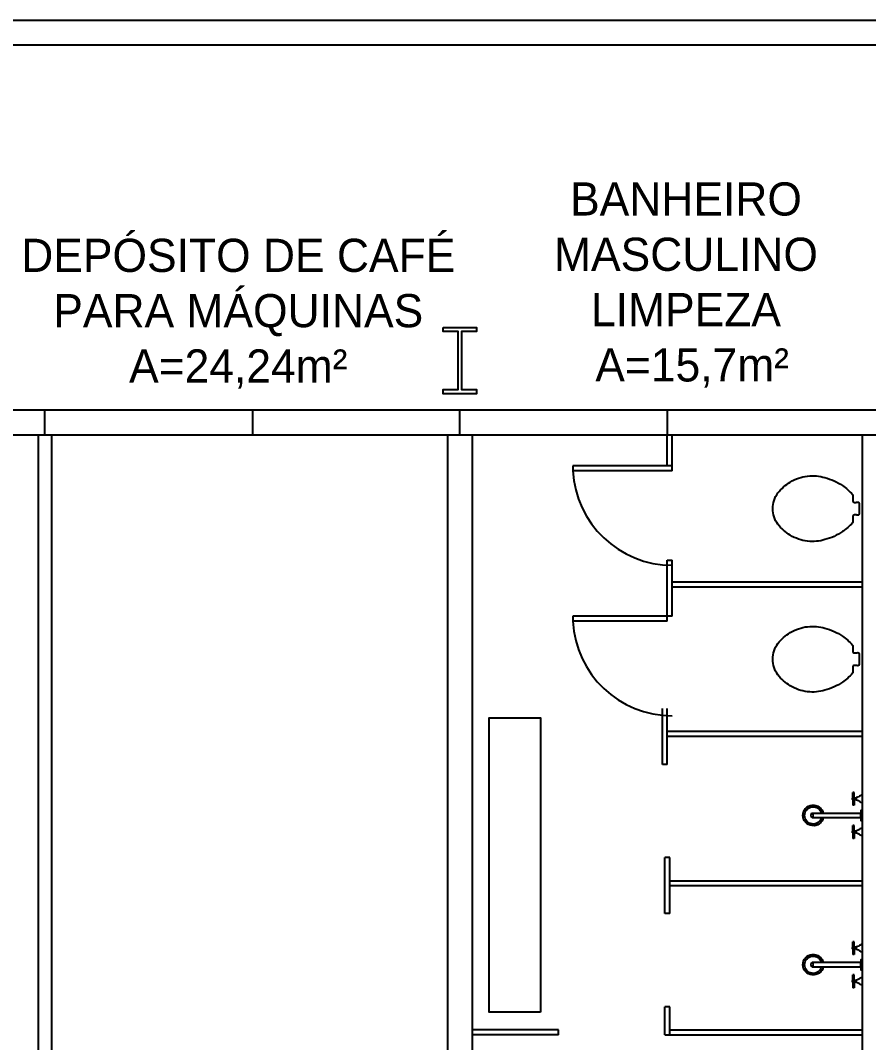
# Model space of a CAD drawing. Extents: x -15 to 8521, y -5327 to 1905.
# Drawn here: x 495 to 1006, y 1289 to 1905 of the extents above; entities that cross this region are included whole.
import ezdxf

# ---------------------------------------------------------------- set-up
doc = ezdxf.new("R2010")
doc.units = 0
for name, color, linetype in [('AR-DIV', 2, 'Continuous'), ('AR-ESQ', 2, 'Continuous'), ('AR-EST', 4, 'Continuous'), ('AR-MOB', 2, 'Continuous'), ('AR-PAR-ALV', 5, 'Continuous'), ('AR-POR', 1, 'Continuous'), ('AR-SAN', 2, 'Continuous'), ('AR-TXT', 2, 'Continuous')]:
    doc.layers.add(name, color=color, linetype=linetype)
doc.styles.add('1-125', font='stylu.ttf', dxfattribs={"height": 0.2})

# ---------------------------------------------------------------- blocks, each defined once
blk = doc.blocks.new('chuv-aquaplus-s')
at = {"color": 1}
blk.add_lwpolyline([(0, 0.03), (0.01, 0.03), (0.01, -0.03), (0, -0.03)], close=True, dxfattribs=at)
blk.add_lwpolyline([(0.3029, -0.0125), (0.01, -0.0125), (0.01, 0.0125), (0.3029, 0.0125)], dxfattribs=at)
for radius, start, end in [(0.062, 191.63129, 168.36871), (0.052, 193.90924, 166.09076), (0.0141, 62.0114, 117.77179), (0.0141, 242.22821, 297.9886)]:
    blk.add_arc((0.2959, 0), radius, start, end, dxfattribs=at)
blk.add_ellipse((0.3029, 0), major_axis=(0, 0.0125), ratio=0.564134, dxfattribs=at)

msp = doc.modelspace()

# ---------------------------------------------------------------- linework, layer by layer
at = {"layer": 'AR-DIV'}
for p, q in [((506.03, 1655.4), (506.03, 986.9)), ((514.03, 1655.4), (514.03, 986.9)), ((885.03, 1637.025), (885.03, 1655.4)), ((888.03, 1637.025), (888.03, 1655.4)), ((888.03, 1637.025), (885.03, 1637.025)), ((888.03, 1634.025), (888.03, 1637.025)), ((885.03, 1580.025), (888.03, 1580.025)), ((885.03, 1546.275), (885.03, 1580.025)), ((888.03, 1546.275), (888.03, 1580.025)), ((1002.53, 1566.9), (888.03, 1566.9)), ((1002.53, 1563.9), (888.03, 1563.9)), ((888.03, 1546.275), (885.03, 1546.275)), ((882.03, 1457.025), (882.03, 1490.775)), ((885.03, 1457.025), (885.03, 1490.775)), ((1002.53, 1476.9), (885.03, 1476.9)), ((1002.53, 1473.9), (885.03, 1473.9)), ((885.03, 1457.025), (882.03, 1457.025)), ((886.53, 1400.775), (883.53, 1400.775)), ((883.53, 1367.025), (883.53, 1400.775)), ((886.53, 1367.025), (886.53, 1400.775)), ((886.53, 1386.9), (1002.53, 1386.9)), ((886.53, 1383.9), (1002.53, 1383.9)), ((886.53, 1367.025), (883.53, 1367.025)), ((886.53, 1310.775), (883.53, 1310.775)), ((883.53, 1293.9), (883.53, 1310.775)), ((886.53, 1293.9), (886.53, 1310.775)), ((819.483, 1296.9), (767.845, 1296.9)), ((819.483, 1293.9), (767.845, 1293.9)), ((819.483, 1293.9), (819.483, 1296.9)), ((883.53, 1293.9), (1002.53, 1293.9)), ((886.53, 1296.9), (1002.53, 1296.9))]:
    msp.add_line(p, q, dxfattribs=at)
at = {"layer": 'AR-ESQ'}
for p, q in [((752.53, 1670.4), (22.53, 1670.4)), ((510.03, 1655.4), (509.997, 1670.356)), ((635.03, 1670.4), (635.03, 1655.4)), ((635.03, 1670.4), (635.03, 1655.4)), ((1510.03, 1670.4), (752.53, 1670.4)), ((760.03, 1655.4), (760.03, 1670.4)), ((760.03, 1655.4), (760.03, 1670.4)), ((760.03, 1655.4), (760.03, 1670.4)), ((760.03, 1655.4), (760.03, 1670.4)), ((885.03, 1670.4), (885.03, 1655.4)), ((885.03, 1670.4), (885.03, 1655.4)), ((1510.03, 1655.4), (22.53, 1655.4))]:
    msp.add_line(p, q, dxfattribs=at)
at = {"layer": 'AR-EST'}
msp.add_lwpolyline([(750.03, 1720.4), (770.03, 1720.4), (770.03, 1717.9), (761.03, 1717.9), (761.03, 1682.9), (770.03, 1682.9), (770.03, 1680.4), (750.03, 1680.4), (750.03, 1682.9), (759.03, 1682.9), (759.03, 1717.9), (750.03, 1717.9), (750.03, 1720.4)], dxfattribs=at)
at = {"layer": 'AR-MOB', "color": 1}
msp.add_lwpolyline([(808.53, 1307.585), (777.716, 1307.585), (777.716, 1485.014), (808.53, 1485.014)], close=True, dxfattribs=at)
at = {"layer": 'AR-PAR-ALV'}
for p, q in [((1510.03, 1905.4), (-2.97, 1905.4)), ((1510.03, 1890.4), (12.03, 1890.4)), ((752.53, 1655.4), (752.53, 1040.4)), ((767.53, 1655.4), (767.53, 1040.4)), ((1002.53, 1655.4), (1002.53, 982.9))]:
    msp.add_line(p, q, dxfattribs=at)
at = {"layer": 'AR-POR', "color": 2}
for p, q in [((888.03, 1637.025), (828.105, 1637.025)), ((828.105, 1637.025), (828.105, 1634.025)), ((888.03, 1634.025), (828.105, 1634.025)), ((888.03, 1546.275), (828.105, 1546.275)), ((828.105, 1546.275), (828.105, 1543.275)), ((885.03, 1543.275), (828.105, 1543.275)), ((885.03, 1543.275), (885.03, 1546.275))]:
    msp.add_line(p, q, dxfattribs=at)
at = {"layer": 'AR-POR'}
for centre in [(888.03, 1637.025), (888.03, 1546.275)]:
    msp.add_arc(centre, 60, 182.865984, 270, dxfattribs=at)
at = {"layer": 'AR-SAN'}
for p, q in [((996.53, 1436.639), (996.404, 1436.639)), ((996.53, 1435.824), (996.404, 1435.824)), ((996.53, 1436.732), (996.53, 1435.732)), ((996.86, 1436.93), (996.86, 1440.064)), ((997.7, 1440.064), (996.86, 1440.064)), ((997.7, 1436.652), (996.86, 1436.652)), ((996.86, 1436.652), (996.86, 1435.812)), ((997.7, 1435.812), (996.86, 1435.812)), ((996.86, 1435.516), (996.86, 1432.382)), ((997.7, 1436.93), (997.7, 1440.064)), ((997.7, 1436.652), (997.7, 1435.812)), ((997.7, 1435.516), (997.7, 1432.382)), ((998.83, 1436.732), (998.011, 1436.732)), ((998.83, 1436.732), (998.011, 1436.732)), ((998.83, 1435.732), (998.03, 1435.732)), ((998.83, 1435.732), (998.03, 1435.732)), ((997.7, 1432.382), (996.86, 1432.382)), ((996.86, 1416.947), (996.86, 1420.082)), ((997.7, 1420.082), (996.86, 1420.082)), ((997.7, 1416.947), (997.7, 1420.082)), ((996.53, 1416.639), (996.404, 1416.639)), ((996.53, 1415.824), (996.404, 1415.824)), ((996.53, 1415.732), (996.53, 1416.732)), ((997.7, 1416.652), (996.86, 1416.652)), ((996.86, 1415.812), (996.86, 1416.652)), ((997.7, 1415.812), (996.86, 1415.812)), ((996.86, 1415.533), (996.86, 1412.399)), ((997.7, 1412.399), (996.86, 1412.399)), ((997.7, 1415.812), (997.7, 1416.652)), ((997.7, 1415.533), (997.7, 1412.399)), ((998.83, 1415.732), (998.011, 1415.732)), ((998.83, 1415.732), (998.011, 1415.732)), ((998.83, 1416.732), (998.03, 1416.732)), ((998.83, 1416.732), (998.03, 1416.732)), ((996.86, 1346.93), (996.86, 1350.064)), ((997.7, 1350.064), (996.86, 1350.064)), ((997.7, 1346.93), (997.7, 1350.064)), ((996.53, 1346.639), (996.404, 1346.639)), ((996.53, 1345.824), (996.404, 1345.824)), ((996.53, 1346.732), (996.53, 1345.732)), ((997.7, 1346.652), (996.86, 1346.652)), ((996.86, 1346.652), (996.86, 1345.812)), ((997.7, 1345.812), (996.86, 1345.812)), ((996.86, 1345.516), (996.86, 1342.382)), ((997.7, 1346.652), (997.7, 1345.812)), ((997.7, 1345.516), (997.7, 1342.382)), ((998.83, 1346.732), (998.011, 1346.732)), ((998.83, 1346.732), (998.011, 1346.732)), ((998.83, 1345.732), (998.03, 1345.732)), ((998.83, 1345.732), (998.03, 1345.732)), ((997.7, 1342.382), (996.86, 1342.382)), ((996.53, 1326.639), (996.404, 1326.639)), ((996.53, 1325.824), (996.404, 1325.824)), ((996.53, 1325.732), (996.53, 1326.732)), ((996.86, 1326.947), (996.86, 1330.082)), ((997.7, 1330.082), (996.86, 1330.082)), ((997.7, 1326.652), (996.86, 1326.652)), ((996.86, 1325.812), (996.86, 1326.652)), ((997.7, 1325.812), (996.86, 1325.812)), ((996.86, 1325.533), (996.86, 1322.399)), ((997.7, 1326.947), (997.7, 1330.082)), ((997.7, 1325.812), (997.7, 1326.652)), ((997.7, 1325.533), (997.7, 1322.399)), ((998.83, 1325.732), (998.011, 1325.732)), ((998.83, 1325.732), (998.011, 1325.732)), ((998.83, 1326.732), (998.03, 1326.732)), ((998.83, 1326.732), (998.03, 1326.732)), ((997.7, 1322.399), (996.86, 1322.399))]:
    msp.add_line(p, q, dxfattribs=at)
at = {"layer": 'AR-SAN', "color": 1}
for points in [[(948.509, 1611.15, -0.1634259), (951.662, 1620.608, -0.088187), (959.018, 1627.177, -0.1077078), (969.527, 1630.75, -0.1042549), (980.037, 1629.857, -0.0826538), (990.546, 1625.022, -0.0603119), (996.621, 1619.673, -0.161718), (996.852, 1619.041), (996.852, 1618.433), (996.852, 1617.718), (996.852, 1615.879, 0.4490661), (997.754, 1614.933), (998.672, 1614.933, 0.1231056), (999.269, 1615.038, -0.1720366), (1000.187, 1615.041, -0.1027474), (1000.396, 1614.898, -0.1497162), (1000.53, 1614.51), (1000.53, 1611.15), (1000.53, 1607.79, -0.1497162), (1000.396, 1607.402, -0.1027474), (1000.187, 1607.259, -0.1720366), (999.269, 1607.262, 0.1231056), (998.672, 1607.367), (997.754, 1607.367, 0.4490661), (996.852, 1606.421), (996.852, 1604.582), (996.852, 1603.867), (996.852, 1603.259, -0.161718), (996.621, 1602.627, -0.0603119), (990.546, 1597.278, -0.0826538), (980.037, 1592.443, -0.1042549), (969.527, 1591.55, -0.1077078), (959.018, 1595.123, -0.088187), (951.662, 1601.692, -0.1634259)], [(948.509, 1520.4, -0.1634259), (951.662, 1529.858, -0.088187), (959.018, 1536.427, -0.1077078), (969.527, 1540, -0.1042549), (980.037, 1539.107, -0.0826538), (990.546, 1534.272, -0.0603119), (996.621, 1528.923, -0.161718), (996.852, 1528.291), (996.852, 1527.683), (996.852, 1526.968), (996.852, 1525.129, 0.4490661), (997.754, 1524.183), (998.672, 1524.183, 0.1231056), (999.269, 1524.288, -0.1720366), (1000.187, 1524.291, -0.1027474), (1000.396, 1524.148, -0.1497162), (1000.53, 1523.76), (1000.53, 1520.4), (1000.53, 1517.04, -0.1497162), (1000.396, 1516.652, -0.1027474), (1000.187, 1516.509, -0.1720366), (999.269, 1516.512, 0.1231056), (998.672, 1516.617), (997.754, 1516.617, 0.4490661), (996.852, 1515.671), (996.852, 1513.832), (996.852, 1513.117), (996.852, 1512.509, -0.161718), (996.621, 1511.877, -0.0603119), (990.546, 1506.528, -0.0826538), (980.037, 1501.693, -0.1042549), (969.527, 1500.8, -0.1077078), (959.018, 1504.373, -0.088187), (951.662, 1510.942, -0.1634259)]]:
    msp.add_lwpolyline(points, format="xyb", close=True, dxfattribs=at)
at = {"layer": 'AR-SAN'}
for points in [[(998.83, 1437.014), (998.83, 1435.449)], [(998.83, 1415.449), (998.83, 1417.014)], [(998.83, 1347.014), (998.83, 1345.449)], [(998.83, 1325.449), (998.83, 1327.014)]]:
    msp.add_lwpolyline(points, dxfattribs=at)
for centre, radius, start, end in [((997.678, 1436.232), 1.338, 162.26441, 197.73559), ((997.271, 1435.902), 1.112, 48.238283, 131.761717), ((997.28, 1436.519), 1.087, 226.397181, 313.602819), ((997.28, 1415.944), 1.087, 46.397181, 133.602819), ((997.678, 1416.232), 1.338, 162.26441, 197.73559), ((997.271, 1416.561), 1.112, 228.238283, 311.761717), ((997.678, 1346.232), 1.338, 162.26441, 197.73559), ((997.271, 1345.902), 1.112, 48.238283, 131.761717), ((997.28, 1346.519), 1.087, 226.397181, 313.602819), ((997.678, 1326.232), 1.338, 162.26441, 197.73559), ((997.28, 1325.944), 1.087, 46.397181, 133.602819), ((997.271, 1326.561), 1.112, 228.238283, 311.761717)]:
    msp.add_arc(centre, radius, start, end, dxfattribs=at)
for points in [[(1002.53, 1438.535), (1002.422, 1438.557), (1001.672, 1438.627), (1000.649, 1437.25), (999.391, 1437.087), (998.83, 1437.014)], [(1002.53, 1433.928), (1002.422, 1433.906), (1001.672, 1433.836), (1000.649, 1435.213), (999.391, 1435.376), (998.83, 1435.449)], [(1002.53, 1418.535), (1002.422, 1418.557), (1001.672, 1418.627), (1000.649, 1417.25), (999.391, 1417.087), (998.83, 1417.014)], [(1002.53, 1413.928), (1002.422, 1413.906), (1001.672, 1413.836), (1000.649, 1415.213), (999.391, 1415.376), (998.83, 1415.449)], [(1002.53, 1348.535), (1002.422, 1348.557), (1001.672, 1348.627), (1000.649, 1347.25), (999.391, 1347.087), (998.83, 1347.014)], [(1002.53, 1343.928), (1002.422, 1343.906), (1001.672, 1343.836), (1000.649, 1345.213), (999.391, 1345.376), (998.83, 1345.449)], [(1002.53, 1328.535), (1002.422, 1328.557), (1001.672, 1328.627), (1000.649, 1327.25), (999.391, 1327.087), (998.83, 1327.014)], [(1002.53, 1323.928), (1002.422, 1323.906), (1001.672, 1323.836), (1000.649, 1325.213), (999.391, 1325.376), (998.83, 1325.449)]]:
    msp.add_open_spline(points, degree=3, knots=[0.008215296, 0.008215296, 0.008215296, 0.008215296, 0.011629251, 0.032479017, 0.049242335, 0.049242335, 0.049242335, 0.049242335], dxfattribs=at)

# ---------------------------------------------------------------- block references
at = {"layer": 'AR-SAN', "xscale": -100, "yscale": 100, "zscale": 100}
for p in [(1002.53, 1426.232), (1002.53, 1336.232)]:
    msp.add_blockref('chuv-aquaplus-s', p, dxfattribs=at)

# ---------------------------------------------------------------- texts
at = {"layer": 'AR-TXT', "char_height": 20, "attachment_point": 5, "style": '1-125'}
for s, insert in [('BANHEIRO \\PMASCULINO \\PLIMPEZA\\P A=15,7m²', (896.28, 1745.935)), ('\\PDEPÓSITO DE CAFÉ\\PPARA MÁQUINAS\\PA=24,24m²', (626.507, 1745.286))]:
    msp.add_mtext(s, dxfattribs=dict(at, insert=insert))

doc.saveas('drawing.dxf')
